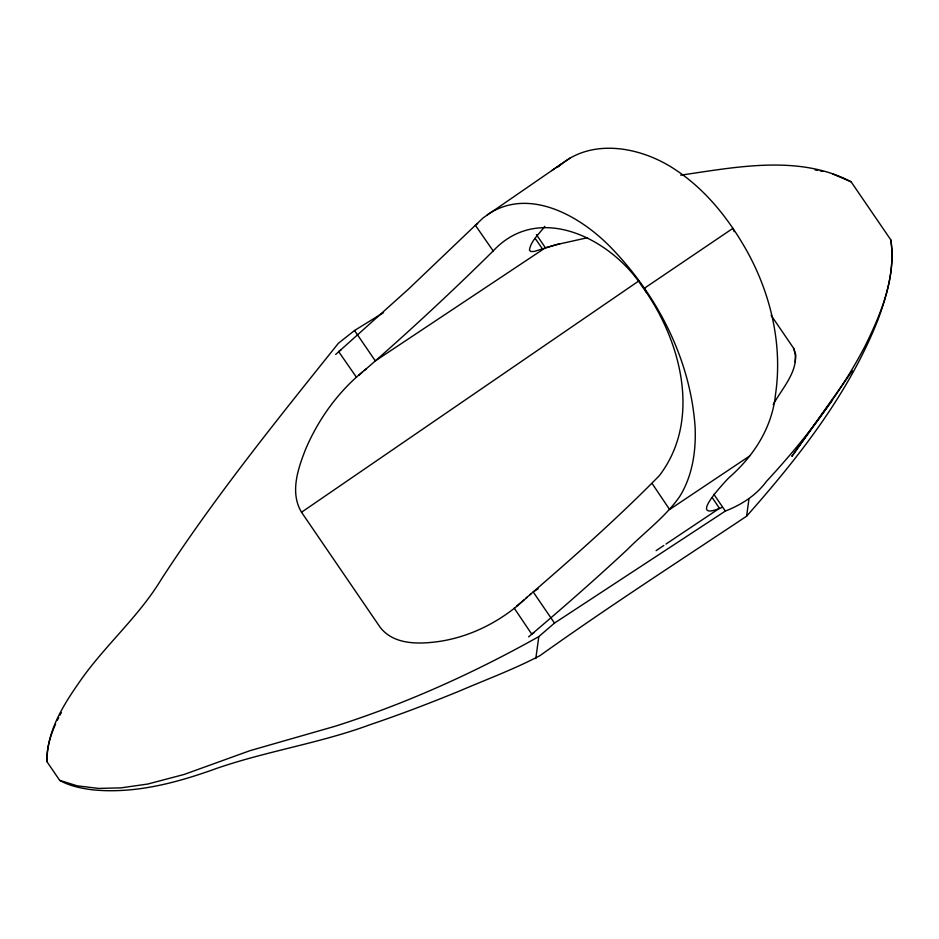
<?xml version="1.0" encoding="UTF-8"?>
<svg xmlns="http://www.w3.org/2000/svg" width="939" height="939" viewBox="0 0 939 939"><rect width="100%" height="100%" fill="white"/><g stroke="black" fill="none" stroke-linecap="round" stroke-linejoin="round"><path stroke-width="1.41" d="M680.716 175.17C735.965 167.189 798.995 154.254 851.098 181.79L890.818 239.879C894.961 267.204 887.238 294.74 877.812 320.164C848.598 393.911 798.69 457.234 746.611 516.192C677.5 562.273 607.65 607.298 540.042 655.586C514.114 669.249 486.261 679.519 459.253 691.127C429.956 703.123 400.378 714.462 370.389 724.579C320.352 743.125 267.228 750.954 216.886 768.313C177.037 782.75 134.559 794.23 91.822 789.734C80.813 788.22 69.474 785.955 59.72 780.391L47.044 761.846C46.375 729.591 65.906 700.975 83.876 675.763C108.325 642.511 139.841 614.904 161.297 579.34C214.878 496.731 276.911 420.073 338.38 343.287L354.531 330.505L383.535 312.605M535.793 658.615L538.81 636.595L554.491 623.085L725.331 511.074C741.47 504.748 756.048 495.522 766.517 481.331C804.347 440.438 838.891 395.941 864.842 346.479C881.052 313.837 896.287 277.122 890.829 239.938M746.611 516.192L748.911 499.372M773.196 404.627C782.093 388.018 801.483 368.44 793.572 348.181L771.119 315.316M795.192 362.031L795.791 354.977L793.572 348.181M55.589 724.063C50.389 735.624 46.293 749.134 47.056 761.764M57.408 720.154L58.699 717.596M60.026 715.049L61.375 712.525M852.366 370.858L791.859 456.331L831.872 400.707M544.761 226.346C539.373 233.87 530.828 240.724 529.396 250.232L530.887 251.499L534.127 251.476L555.888 244.762L587.521 237.72M722.138 507.377C687.266 522.33 720.624 486.531 728.523 478.092C753.665 456.237 772.175 427.773 775.567 394.051C782.645 345.188 771.013 294.764 747.35 251.816C729.638 220.055 706.527 190.394 675.963 170.112C642.088 147 591.112 136.824 558.247 166.849M526.051 598.096C571.745 558.693 617.134 518.727 659.354 475.627C702.36 419.44 680.575 339.038 642.159 286.477C611.571 239.316 539.291 201.416 493.186 250.948C451.506 292.146 408.571 332.066 364.332 370.506M335.657 354.473L408.5 289.106L483.08 217.93L562.097 163.48M365.987 369.074C339.507 390.002 318.99 417.937 305.762 448.901C298.003 468.502 289.693 492.599 301.525 512.248L380.002 627.088C393.734 645.246 419.533 644.295 439.839 641.36C472.822 636.231 503.339 619.963 527.354 596.981M528.634 636.853C562.144 608.402 595.256 579.457 627.428 549.479C644.858 531.885 665.458 516.919 679.719 496.485C692.513 475.85 696.175 450.884 695.095 426.975C690.505 360.212 658.204 296.912 612.322 248.964C581.934 216.932 529.467 185.969 487.235 214.808M358.874 375.248L362.442 372.149M529.702 594.974L530.875 593.964M521.415 602.028L523.798 600.009M516.626 606.089L520.229 603.038M340.998 349.895L338.615 351.55L356.48 377.314M477.669 223.576L475.322 225.184L493.186 250.948M301.525 512.248L639.025 280.808M551.709 170.593L570.619 157.705M534.127 632.499L531.72 634.118L514.208 608.12M656.15 550.618L663.803 545.5M665.997 544.045L719.45 508.328L712.302 497.682M749.733 455.943L669.613 509.501L652.112 483.503M559.832 243.788L545.406 247.79L375.318 360.905L354.531 330.505M538.117 588.8L533.211 591.969L554.491 623.085M538.81 636.595C474.089 672.911 406.094 703.64 335.34 726.187L249.903 750.695L184.173 774.44L147.74 784.042L121.049 787.856L98.642 788.42L77.209 785.837L59.767 780.368M815.158 169.982L817.705 170.405M820.252 170.875L822.787 171.403M832.823 174.008L851.145 181.826M535.124 238.342L542.449 248.87M536.415 234.633L545.406 247.79M713.84 494.254L725.331 511.074M646.396 292.452L644.483 288.191L732.913 228.341L734.157 231.663"/></g></svg>
